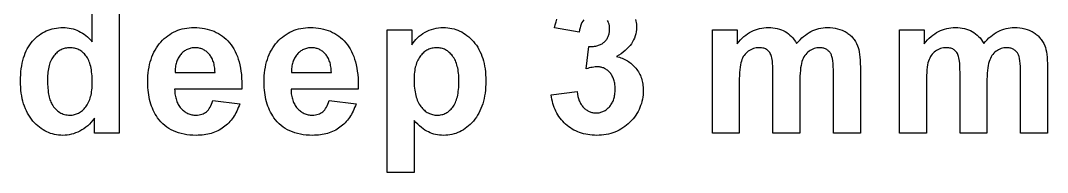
# Model space of a CAD drawing. Header units: metres. Extents: x -269 to 2726, y -36 to 1548.
# Drawn here: x -269.2 to -3.6, y 1008.4 to 1047.6 of the extents above; entities that cross this region are included whole.
import ezdxf

# ---------------------------------------------------------------- set-up
doc = ezdxf.new("R2010")
doc.units = ezdxf.units.M
doc.layers.add('Page1', color=7, linetype='CONTINUOUS')

msp = doc.modelspace()

# ---------------------------------------------------------------- linework, layer by layer
at = {"layer": 'Page1'}
for points in [[(-243.664398, 1018.56781), (-250.041214, 1018.56781), (-250.041214, 1022.43103), (-250.041214, 1022.43103), (-250.45105, 1021.885315), (-250.878937, 1021.375916), (-251.32486, 1020.902832), (-251.788834, 1020.466003), (-252.270859, 1020.065491), (-252.77092, 1019.701294), (-253.289032, 1019.373413), (-253.82518, 1019.081848), (-253.82518, 1019.081848), (-254.370956, 1018.8255), (-254.917938, 1018.603333), (-255.466125, 1018.415344), (-256.015503, 1018.261536), (-256.566101, 1018.141907), (-257.117889, 1018.056458), (-257.670898, 1018.005188), (-258.225098, 1017.988098), (-258.225098, 1017.988098), (-258.783905, 1018.002502), (-259.332611, 1018.045837), (-259.871216, 1018.118103), (-260.399719, 1018.219177), (-260.918121, 1018.349182), (-261.426422, 1018.508118), (-261.924591, 1018.695862), (-262.412689, 1018.912537), (-262.890686, 1019.158142), (-263.358582, 1019.432556), (-263.816376, 1019.735901), (-264.264069, 1020.068176), (-264.70166, 1020.42926), (-265.12915, 1020.819275), (-265.546509, 1021.23822), (-265.953796, 1021.685974), (-265.953796, 1021.685974), (-266.343475, 1022.159668), (-266.707977, 1022.656067), (-267.047363, 1023.175354), (-267.361603, 1023.717407), (-267.650726, 1024.282227), (-267.914673, 1024.869873), (-268.153503, 1025.480347), (-268.367188, 1026.113647), (-268.555725, 1026.769775), (-268.719147, 1027.448608), (-268.857391, 1028.150269), (-268.97052, 1028.874756), (-269.058533, 1029.62207), (-269.121368, 1030.392212), (-269.159088, 1031.185059), (-269.171661, 1032.000732), (-269.171661, 1032.000732), (-269.159485, 1032.834473), (-269.122955, 1033.6427), (-269.062103, 1034.425537), (-268.976898, 1035.183105), (-268.86734, 1035.915161), (-268.733459, 1036.621948), (-268.575226, 1037.303223), (-268.39267, 1037.959229), (-268.18573, 1038.589722), (-267.954468, 1039.194946), (-267.698883, 1039.77478), (-267.418915, 1040.329102), (-267.114624, 1040.858154), (-266.786011, 1041.361816), (-266.433014, 1041.840088), (-266.055695, 1042.292847), (-266.055695, 1042.292847), (-265.65979, 1042.719238), (-265.251038, 1043.118164), (-264.829437, 1043.489624), (-264.394989, 1043.833496), (-263.947693, 1044.14978), (-263.487549, 1044.438721), (-263.014587, 1044.700073), (-262.528748, 1044.933838), (-262.03009, 1045.140137), (-261.518585, 1045.31897), (-260.994232, 1045.470337), (-260.457031, 1045.594116), (-259.906982, 1045.69043), (-259.344116, 1045.759155), (-258.768372, 1045.800415), (-258.17981, 1045.814209), (-258.17981, 1045.814209), (-257.638092, 1045.799805), (-257.105652, 1045.756958), (-256.582428, 1045.685303), (-256.068451, 1045.585205), (-255.56369, 1045.456421), (-255.068176, 1045.29895), (-254.581894, 1045.112915), (-254.104843, 1044.898193), (-253.637039, 1044.654907), (-253.178452, 1044.382935), (-252.729111, 1044.082397), (-252.289001, 1043.753174), (-251.858124, 1043.395386), (-251.436493, 1043.008911), (-251.024094, 1042.593872), (-250.620926, 1042.150269), (-250.620926, 1042.150269), (-250.620926, 1055.089478)], [(-243.664398, 1055.089478), (-243.664398, 1018.56781)], [(-110.143692, 1047.891724), (-110.057236, 1047.499512), (-109.98999, 1047.102051), (-109.941956, 1046.699219), (-109.913139, 1046.291016), (-109.903534, 1045.877563), (-109.903534, 1045.877563), (-109.923859, 1045.293457), (-109.98484, 1044.724365), (-110.086479, 1044.170166), (-110.228767, 1043.630859), (-110.411713, 1043.106689), (-110.635315, 1042.597412), (-110.899574, 1042.103027), (-111.204483, 1041.623779), (-111.550049, 1041.159302), (-111.936264, 1040.709961), (-112.363144, 1040.275513), (-112.830673, 1039.855957), (-113.338852, 1039.451538), (-113.887695, 1039.062012), (-114.477188, 1038.687378), (-115.107338, 1038.327759), (-115.107338, 1038.327759), (-114.717682, 1038.236816), (-114.337906, 1038.132813), (-113.967995, 1038.015747), (-113.607956, 1037.885498), (-113.25779, 1037.742188), (-112.917503, 1037.585693), (-112.587082, 1037.416138), (-112.266525, 1037.233398), (-111.955849, 1037.03772), (-111.655045, 1036.828735), (-111.364113, 1036.606812), (-111.083046, 1036.371704), (-110.811859, 1036.123413), (-110.550537, 1035.862061), (-110.299095, 1035.587646), (-110.057518, 1035.300171), (-110.057518, 1035.300171), (-109.82827, 1035.002197), (-109.613815, 1034.696777), (-109.414154, 1034.383667), (-109.229279, 1034.062988), (-109.059196, 1033.734741), (-108.9039, 1033.398926), (-108.763397, 1033.055542), (-108.63768, 1032.704468), (-108.526756, 1032.345825), (-108.430618, 1031.979614), (-108.349274, 1031.605835), (-108.282722, 1031.224487), (-108.230957, 1030.835449), (-108.193977, 1030.438965), (-108.171799, 1030.03479), (-108.164398, 1029.623047), (-108.164398, 1029.623047), (-108.177834, 1029.025146), (-108.218147, 1028.438354), (-108.285332, 1027.862671), (-108.379387, 1027.298096), (-108.500313, 1026.744751), (-108.648117, 1026.202393), (-108.822792, 1025.671265), (-109.024338, 1025.151245), (-109.252762, 1024.642334), (-109.508057, 1024.144531), (-109.79023, 1023.657898), (-110.099266, 1023.182434), (-110.435181, 1022.718018), (-110.797974, 1022.264771), (-111.18763, 1021.822632), (-111.604164, 1021.391602), (-111.604164, 1021.391602), (-112.040726, 1020.979492), (-112.490463, 1020.593933), (-112.953384, 1020.234924), (-113.429489, 1019.902588), (-113.91877, 1019.596802), (-114.421227, 1019.317566), (-114.936867, 1019.065002), (-115.465691, 1018.838989), (-116.00769, 1018.639526), (-116.562874, 1018.466736), (-117.131233, 1018.320435), (-117.712776, 1018.200806), (-118.307495, 1018.107727), (-118.915398, 1018.04126), (-119.536476, 1018.001404), (-120.170738, 1017.988098), (-120.170738, 1017.988098), (-120.771149, 1017.99939), (-121.358612, 1018.033264), (-121.933121, 1018.089722), (-122.494675, 1018.168823), (-123.043282, 1018.270508), (-123.578941, 1018.394714), (-124.101654, 1018.541565), (-124.611412, 1018.710999), (-125.108223, 1018.903076), (-125.592079, 1019.117676), (-126.062988, 1019.354919), (-126.520943, 1019.614685), (-126.96595, 1019.897095), (-127.39801, 1020.202087), (-127.817116, 1020.529663), (-128.223282, 1020.879822), (-128.223282, 1020.879822), (-128.612473, 1021.24823), (-128.980682, 1021.630554), (-129.327911, 1022.026733), (-129.65416, 1022.436829), (-129.959412, 1022.860779), (-130.243698, 1023.298645), (-130.507004, 1023.750366), (-130.749313, 1024.216064), (-130.970657, 1024.695557), (-131.171005, 1025.188965), (-131.350388, 1025.696167), (-131.508774, 1026.217407), (-131.646179, 1026.752441), (-131.762604, 1027.301392), (-131.858047, 1027.864258), (-131.93251, 1028.44104)], [(-131.93251, 1028.44104), (-125.265846, 1029.29248), (-125.265846, 1029.29248), (-125.17244, 1028.642944), (-125.046196, 1028.032959), (-124.887115, 1027.46228), (-124.695198, 1026.931152), (-124.586929, 1026.680298), (-124.470444, 1026.439331), (-124.345757, 1026.208252), (-124.21286, 1025.986938), (-124.071754, 1025.775635), (-123.92244, 1025.573975), (-123.764915, 1025.382324), (-123.599182, 1025.200439), (-123.599182, 1025.200439), (-123.250664, 1024.868774), (-123.069771, 1024.719482), (-122.884453, 1024.581299), (-122.69471, 1024.454102), (-122.500549, 1024.338013), (-122.301964, 1024.233032), (-122.098953, 1024.139038), (-121.891525, 1024.05603), (-121.679672, 1023.984192), (-121.463394, 1023.923401), (-121.242699, 1023.873657), (-121.01757, 1023.834961), (-120.788025, 1023.807312), (-120.315666, 1023.785217), (-120.315666, 1023.785217), (-120.05896, 1023.791626), (-119.807396, 1023.811035), (-119.560982, 1023.843384), (-119.319717, 1023.888672), (-119.083595, 1023.946838), (-118.852631, 1024.017944), (-118.626808, 1024.102051), (-118.406136, 1024.198975), (-118.190613, 1024.30896), (-117.980232, 1024.431763), (-117.775002, 1024.567627), (-117.574921, 1024.716309), (-117.37999, 1024.87793), (-117.190208, 1025.052612), (-117.005569, 1025.240112), (-116.826088, 1025.440552), (-116.826088, 1025.440552), (-116.654701, 1025.651978), (-116.49437, 1025.872437), (-116.3451, 1026.101807), (-116.206886, 1026.34021), (-116.079735, 1026.587646), (-115.963631, 1026.844116), (-115.858589, 1027.109619), (-115.764603, 1027.384033), (-115.681679, 1027.66748), (-115.609802, 1027.959961), (-115.548988, 1028.261475), (-115.499237, 1028.571899), (-115.460533, 1028.891357), (-115.432892, 1029.219849), (-115.410774, 1029.903809), (-115.410774, 1029.903809), (-115.431442, 1030.55127), (-115.493431, 1031.164063), (-115.539925, 1031.45752), (-115.596748, 1031.74231), (-115.663902, 1032.018555), (-115.741394, 1032.286133), (-115.829216, 1032.545044), (-115.927368, 1032.795288), (-116.035851, 1033.036987), (-116.154663, 1033.27002), (-116.283813, 1033.494385), (-116.423286, 1033.710205), (-116.573097, 1033.917358), (-116.733238, 1034.115845), (-116.733238, 1034.115845), (-116.90081, 1034.303955), (-117.072914, 1034.479858), (-117.249542, 1034.643677), (-117.430702, 1034.79541), (-117.616394, 1034.935059), (-117.80661, 1035.062378), (-118.001358, 1035.177734), (-118.20063, 1035.280884), (-118.404434, 1035.371948), (-118.61277, 1035.450806), (-118.82563, 1035.517578), (-119.043022, 1035.572144), (-119.264946, 1035.614624), (-119.491394, 1035.64502), (-119.722374, 1035.663208), (-119.957878, 1035.669189), (-119.957878, 1035.669189), (-120.278023, 1035.661133), (-120.613449, 1035.636719), (-120.964165, 1035.595947), (-121.330162, 1035.539063), (-121.711449, 1035.46582), (-122.108017, 1035.376221), (-122.519867, 1035.270508), (-122.947006, 1035.148438), (-122.947006, 1035.148438), (-122.235962, 1040.886597), (-122.235962, 1040.886597), (-121.600876, 1040.889282), (-121.004501, 1040.933472), (-120.720825, 1040.971191), (-120.446831, 1041.019165), (-120.182518, 1041.077637), (-119.927872, 1041.146484), (-119.682907, 1041.225708), (-119.447624, 1041.315308), (-119.222015, 1041.415283), (-119.006081, 1041.525635), (-118.799828, 1041.646362), (-118.603249, 1041.777588), (-118.416351, 1041.919067), (-118.239128, 1042.070923), (-118.239128, 1042.070923), (-118.072128, 1042.231323), (-117.915909, 1042.398071), (-117.770454, 1042.571289), (-117.63578, 1042.750977), (-117.511879, 1042.937134), (-117.39875, 1043.129761), (-117.296402, 1043.328857), (-117.204819, 1043.534424), (-117.124016, 1043.746338), (-117.053986, 1043.964844), (-116.994728, 1044.189697), (-116.946243, 1044.421143), (-116.908539, 1044.658936), (-116.881599, 1044.903198), (-116.860054, 1045.411133), (-116.860054, 1045.411133), (-116.875587, 1045.843628), (-116.922188, 1046.253662), (-116.999847, 1046.640991), (-117.108582, 1047.005859), (-117.248375, 1047.348145), (-117.419243, 1047.667847)], [(-123.558456, 1047.797852), (-123.80426, 1047.451172), (-124.021828, 1047.070313), (-124.211159, 1046.655396), (-124.372261, 1046.206421), (-124.505119, 1045.723267), (-124.609749, 1045.206055), (-124.686142, 1044.654785), (-124.686142, 1044.654785), (-131.062958, 1045.696411), (-131.062958, 1045.696411), (-130.891907, 1046.491211), (-130.700348, 1047.244873), (-130.488266, 1047.957642)], [(-219.464401, 1026.973633), (-212.507874, 1026.104004), (-212.507874, 1026.104004), (-212.677994, 1025.615479), (-212.860001, 1025.141724), (-213.053909, 1024.682861), (-213.259689, 1024.238647), (-213.477371, 1023.809265), (-213.706924, 1023.394714), (-213.94838, 1022.994934), (-214.201721, 1022.609924), (-214.466949, 1022.239685), (-214.744064, 1021.884277), (-215.033066, 1021.54364), (-215.333969, 1021.217834), (-215.646744, 1020.906799), (-215.97142, 1020.610535), (-216.307983, 1020.329041), (-216.656433, 1020.062378), (-216.656433, 1020.062378), (-217.016373, 1019.811157), (-217.387436, 1019.576233), (-217.769608, 1019.357422), (-218.162888, 1019.154846), (-218.567276, 1018.968506), (-218.982773, 1018.79834), (-219.409378, 1018.644409), (-219.847107, 1018.506653), (-220.295929, 1018.385132), (-220.755875, 1018.279785), (-221.226913, 1018.190674), (-221.709076, 1018.117737), (-222.202347, 1018.061035), (-222.706726, 1018.020508), (-223.222214, 1017.996216), (-223.748825, 1017.988098), (-223.748825, 1017.988098), (-224.577515, 1018.005798), (-225.37883, 1018.059021), (-226.152756, 1018.147644), (-226.899292, 1018.271729), (-227.618454, 1018.431274), (-228.310211, 1018.626221), (-228.974594, 1018.856689), (-229.611588, 1019.12262), (-230.221207, 1019.42395), (-230.803421, 1019.760742), (-231.358261, 1020.132996), (-231.885712, 1020.54071), (-232.385773, 1020.983887), (-232.858444, 1021.462524), (-233.303741, 1021.976624), (-233.721649, 1022.526123), (-233.721649, 1022.526123), (-234.03096, 1022.98761), (-234.320328, 1023.46405), (-234.589722, 1023.955444), (-234.839172, 1024.46167), (-235.068665, 1024.98291), (-235.278198, 1025.519043), (-235.467789, 1026.07019), (-235.637405, 1026.63623), (-235.787079, 1027.217163), (-235.916794, 1027.812988), (-236.02655, 1028.423828), (-236.116348, 1029.049561), (-236.186188, 1029.690186), (-236.236084, 1030.345825), (-236.266022, 1031.016357), (-236.276001, 1031.701904), (-236.276001, 1031.701904), (-236.262756, 1032.5177), (-236.223068, 1033.311279), (-236.156891, 1034.082275), (-236.06427, 1034.830933), (-235.94516, 1035.557251), (-235.799606, 1036.260986), (-235.627563, 1036.942383), (-235.429077, 1037.60144), (-235.204117, 1038.238037), (-234.952682, 1038.852173), (-234.674789, 1039.44397), (-234.370422, 1040.013306), (-234.039597, 1040.560181), (-233.682297, 1041.084717), (-233.298538, 1041.586792), (-232.888306, 1042.066406), (-232.888306, 1042.066406), (-232.45787, 1042.520264), (-232.013443, 1042.944824), (-231.555038, 1043.340088), (-231.082657, 1043.706055), (-230.596313, 1044.042725), (-230.095978, 1044.35022), (-229.58168, 1044.628418), (-229.053391, 1044.877197), (-228.511139, 1045.096802), (-227.95491, 1045.287109), (-227.384689, 1045.448242), (-226.800507, 1045.579956), (-226.202347, 1045.682373), (-225.59021, 1045.755615), (-224.964096, 1045.799561), (-224.324005, 1045.814209), (-224.324005, 1045.814209), (-223.606125, 1045.798828), (-222.907455, 1045.75293), (-222.227982, 1045.67627), (-221.567688, 1045.569092), (-220.926605, 1045.431152), (-220.304703, 1045.262573), (-219.702011, 1045.063477), (-219.1185, 1044.833618), (-218.554184, 1044.573242), (-218.009079, 1044.282104), (-217.483154, 1043.960327), (-216.976425, 1043.608032), (-216.488907, 1043.224976), (-216.020569, 1042.811279), (-215.571426, 1042.367065), (-215.141479, 1041.89209), (-215.141479, 1041.89209), (-214.734863, 1041.385498), (-214.355667, 1040.846313), (-214.003922, 1040.274536), (-213.679611, 1039.670044), (-213.382736, 1039.032959), (-213.113312, 1038.363281), (-212.871323, 1037.661011), (-212.656769, 1036.926025), (-212.46965, 1036.158447), (-212.309982, 1035.358276), (-212.17775, 1034.525513), (-212.072952, 1033.660034), (-211.995605, 1032.762085), (-211.945679, 1031.831299), (-211.923203, 1030.868042), (-211.928162, 1029.872192), (-211.928162, 1029.872192), (-229.319473, 1029.872192), (-229.319473, 1029.872192), (-229.304581, 1029.483032), (-229.278, 1029.104858), (-229.239761, 1028.737671), (-229.189835, 1028.381348), (-229.128235, 1028.036133), (-229.054947, 1027.701782), (-228.970001, 1027.378296), (-228.873367, 1027.065918), (-228.76506, 1026.764404), (-228.645081, 1026.473755), (-228.513412, 1026.194214), (-228.370087, 1025.925537), (-228.215073, 1025.667847), (-228.048386, 1025.421143), (-227.870026, 1025.185303), (-227.679977, 1024.960449), (-227.679977, 1024.960449), (-227.481094, 1024.747925), (-227.276199, 1024.549194), (-227.065277, 1024.364014), (-226.848343, 1024.192627), (-226.625397, 1024.035034), (-226.396439, 1023.890991), (-226.161453, 1023.760742), (-225.920471, 1023.644226), (-225.673462, 1023.541382), (-225.420441, 1023.452271), (-225.161407, 1023.376892), (-224.896347, 1023.315186), (-224.62529, 1023.267151), (-224.348206, 1023.23291), (-224.065109, 1023.212341), (-223.776001, 1023.205505), (-223.776001, 1023.205505), (-223.386459, 1023.219421), (-223.012726, 1023.26123), (-222.654755, 1023.330933), (-222.312561, 1023.428528), (-221.98616, 1023.554016), (-221.675537, 1023.707336), (-221.380692, 1023.88855), (-221.101624, 1024.097656), (-221.101624, 1024.097656), (-220.838776, 1024.337769), (-220.592545, 1024.612061), (-220.362946, 1024.920288), (-220.149979, 1025.262817), (-219.953644, 1025.639282), (-219.773926, 1026.049927), (-219.610855, 1026.494751), (-219.464401, 1026.973633)], [(-189.380341, 1026.973633), (-182.423813, 1026.104004), (-182.423813, 1026.104004), (-182.593933, 1025.615479), (-182.775955, 1025.141724), (-182.969849, 1024.682861), (-183.175629, 1024.238647), (-183.393311, 1023.809265), (-183.622864, 1023.394714), (-183.864319, 1022.994934), (-184.117661, 1022.609924), (-184.382889, 1022.239685), (-184.660004, 1021.884277), (-184.94902, 1021.54364), (-185.249908, 1021.217834), (-185.562683, 1020.906799), (-185.88736, 1020.610535), (-186.223923, 1020.329041), (-186.572372, 1020.062378), (-186.572372, 1020.062378), (-186.932312, 1019.811157), (-187.303375, 1019.576233), (-187.685547, 1019.357422), (-188.078827, 1019.154846), (-188.483215, 1018.968506), (-188.898712, 1018.79834), (-189.325317, 1018.644409), (-189.763046, 1018.506653), (-190.211868, 1018.385132), (-190.671814, 1018.279785), (-191.142868, 1018.190674), (-191.625015, 1018.117737), (-192.118286, 1018.061035), (-192.622665, 1018.020508), (-193.138168, 1017.996216), (-193.664764, 1017.988098), (-193.664764, 1017.988098), (-194.493454, 1018.005798), (-195.294769, 1018.059021), (-196.068695, 1018.147644), (-196.815231, 1018.271729), (-197.534393, 1018.431274), (-198.226166, 1018.626221), (-198.890533, 1018.856689), (-199.527527, 1019.12262), (-200.137146, 1019.42395), (-200.71936, 1019.760742), (-201.2742, 1020.132996), (-201.801651, 1020.54071), (-202.301712, 1020.983887), (-202.774399, 1021.462524), (-203.219681, 1021.976624), (-203.637589, 1022.526123), (-203.637589, 1022.526123), (-203.946899, 1022.98761), (-204.236267, 1023.46405), (-204.505661, 1023.955444), (-204.755112, 1024.46167), (-204.984604, 1024.98291), (-205.194138, 1025.519043), (-205.383728, 1026.07019), (-205.553345, 1026.63623), (-205.703018, 1027.217163), (-205.832733, 1027.812988), (-205.94249, 1028.423828), (-206.032288, 1029.049561), (-206.102142, 1029.690186), (-206.152023, 1030.345825), (-206.181961, 1031.016357), (-206.19194, 1031.701904), (-206.19194, 1031.701904), (-206.178696, 1032.5177), (-206.139008, 1033.311279), (-206.072845, 1034.082275), (-205.980209, 1034.830933), (-205.861115, 1035.557251), (-205.715546, 1036.260986), (-205.543518, 1036.942383), (-205.345016, 1037.60144), (-205.120056, 1038.238037), (-204.868622, 1038.852173), (-204.590729, 1039.44397), (-204.286362, 1040.013306), (-203.955536, 1040.560181), (-203.598236, 1041.084717), (-203.214478, 1041.586792), (-202.80426, 1042.066406), (-202.80426, 1042.066406), (-202.37381, 1042.520264), (-201.929382, 1042.944824), (-201.470978, 1043.340088), (-200.998611, 1043.706055), (-200.512253, 1044.042725), (-200.011917, 1044.35022), (-199.49762, 1044.628418), (-198.96933, 1044.877197), (-198.427078, 1045.096802), (-197.87085, 1045.287109), (-197.300629, 1045.448242), (-196.716446, 1045.579956), (-196.118286, 1045.682373), (-195.506149, 1045.755615), (-194.880035, 1045.799561), (-194.239944, 1045.814209), (-194.239944, 1045.814209), (-193.522079, 1045.798828), (-192.823395, 1045.75293), (-192.143921, 1045.67627), (-191.483627, 1045.569092), (-190.842545, 1045.431152), (-190.220642, 1045.262573), (-189.61795, 1045.063477), (-189.034439, 1044.833618), (-188.470139, 1044.573242), (-187.925018, 1044.282104), (-187.399094, 1043.960327), (-186.89238, 1043.608032), (-186.404846, 1043.224976), (-185.936508, 1042.811279), (-185.487366, 1042.367065), (-185.057419, 1041.89209), (-185.057419, 1041.89209), (-184.650803, 1041.385498), (-184.271606, 1040.846313), (-183.919861, 1040.274536), (-183.595551, 1039.670044), (-183.298691, 1039.032959), (-183.029251, 1038.363281), (-182.787262, 1037.661011), (-182.572708, 1036.926025), (-182.385605, 1036.158447), (-182.225922, 1035.358276), (-182.093689, 1034.525513), (-181.988892, 1033.660034), (-181.911545, 1032.762085), (-181.861618, 1031.831299), (-181.839142, 1030.868042), (-181.844116, 1029.872192), (-181.844116, 1029.872192), (-199.235413, 1029.872192), (-199.235413, 1029.872192), (-199.22052, 1029.483032), (-199.193939, 1029.104858), (-199.155701, 1028.737671), (-199.105774, 1028.381348), (-199.044174, 1028.036133), (-198.970886, 1027.701782), (-198.885941, 1027.378296), (-198.789307, 1027.065918), (-198.681, 1026.764404), (-198.56102, 1026.473755), (-198.429367, 1026.194214), (-198.286026, 1025.925537), (-198.131012, 1025.667847), (-197.964325, 1025.421143), (-197.785965, 1025.185303), (-197.595917, 1024.960449), (-197.595917, 1024.960449), (-197.397034, 1024.747925), (-197.192139, 1024.549194), (-196.981216, 1024.364014), (-196.764282, 1024.192627), (-196.541336, 1024.035034), (-196.312378, 1023.890991), (-196.077408, 1023.760742), (-195.836411, 1023.644226), (-195.589401, 1023.541382), (-195.33638, 1023.452271), (-195.077347, 1023.376892), (-194.812302, 1023.315186), (-194.541229, 1023.267151), (-194.264145, 1023.23291), (-193.981049, 1023.212341), (-193.69194, 1023.205505), (-193.69194, 1023.205505), (-193.302414, 1023.219421), (-192.928665, 1023.26123), (-192.570694, 1023.330933), (-192.2285, 1023.428528), (-191.9021, 1023.554016), (-191.591476, 1023.707336), (-191.296631, 1023.88855), (-191.017563, 1024.097656), (-191.017563, 1024.097656), (-190.754715, 1024.337769), (-190.508484, 1024.612061), (-190.278885, 1024.920288), (-190.065918, 1025.262817), (-189.869583, 1025.639282), (-189.689865, 1026.049927), (-189.526794, 1026.494751), (-189.380341, 1026.973633)], [(-174.368744, 1045.234497), (-167.991943, 1045.234497), (-167.991943, 1041.371216), (-167.991943, 1041.371216), (-167.663239, 1041.85437), (-167.306641, 1042.314087), (-166.92218, 1042.750488), (-166.509827, 1043.163574), (-166.069595, 1043.553345), (-165.601486, 1043.919678), (-165.105484, 1044.262695), (-164.581604, 1044.582275), (-164.581604, 1044.582275), (-164.036499, 1044.870972), (-163.476822, 1045.121216), (-162.902557, 1045.333008), (-162.313721, 1045.506226), (-161.710297, 1045.640991), (-161.092316, 1045.737183), (-160.459732, 1045.794922), (-159.812592, 1045.814209), (-159.812592, 1045.814209), (-159.246216, 1045.799927), (-158.690674, 1045.757324), (-158.14595, 1045.686401), (-157.612061, 1045.587036), (-157.089005, 1045.459229), (-156.576767, 1045.303101), (-156.075363, 1045.11853), (-155.584778, 1044.905518), (-155.105026, 1044.664185), (-154.636093, 1044.394409), (-154.177994, 1044.096313), (-153.730728, 1043.769775), (-153.294281, 1043.414795), (-152.868668, 1043.031494), (-152.453873, 1042.619751), (-152.049911, 1042.179688), (-152.049911, 1042.179688), (-151.663818, 1041.714233), (-151.302628, 1041.226318), (-150.966354, 1040.716187), (-150.654984, 1040.183594), (-150.368515, 1039.628784), (-150.106979, 1039.051636), (-149.870331, 1038.452026), (-149.6586, 1037.830078), (-149.471786, 1037.185913), (-149.309875, 1036.519287), (-149.172867, 1035.830444), (-149.060776, 1035.119141), (-148.973587, 1034.385498), (-148.911316, 1033.629517), (-148.873962, 1032.851196), (-148.861496, 1032.050537), (-148.861496, 1032.050537), (-148.873978, 1031.228882), (-148.911423, 1030.430298), (-148.973831, 1029.654907), (-149.061203, 1028.902832), (-149.173538, 1028.173828), (-149.310822, 1027.468018), (-149.473083, 1026.785522), (-149.660309, 1026.126099), (-149.872482, 1025.489868), (-150.109619, 1024.876953), (-150.371735, 1024.287109), (-150.658798, 1023.72052), (-150.970825, 1023.177063), (-151.307831, 1022.65686), (-151.669785, 1022.159851), (-152.056702, 1021.685974), (-152.056702, 1021.685974), (-152.461365, 1021.23822), (-152.876556, 1020.819275), (-153.302277, 1020.42926), (-153.73851, 1020.068176), (-154.185272, 1019.735901), (-154.642578, 1019.432556), (-155.110397, 1019.158142), (-155.588745, 1018.912537), (-156.077621, 1018.695862), (-156.577011, 1018.508118), (-157.086945, 1018.349182), (-157.607391, 1018.219177), (-158.138382, 1018.118103), (-158.679886, 1018.045837), (-159.231918, 1018.002502), (-159.794479, 1017.988098), (-159.794479, 1017.988098), (-160.329285, 1018.001648), (-160.851288, 1018.042297), (-161.360474, 1018.110046), (-161.856857, 1018.204895), (-162.340439, 1018.326904), (-162.811203, 1018.475952), (-163.269165, 1018.6521), (-163.71431, 1018.855408), (-163.71431, 1018.855408), (-164.155991, 1019.091492), (-164.603546, 1019.36615), (-165.056976, 1019.679443), (-165.516281, 1020.03125), (-165.981461, 1020.421631), (-166.452499, 1020.850525), (-166.929428, 1021.318054), (-167.412231, 1021.824158), (-167.412231, 1021.824158), (-167.412231, 1008.422852), (-174.368744, 1008.422852), (-174.368744, 1008.422852), (-174.368744, 1045.234497)], [(-90.278893, 1045.234497), (-83.902084, 1045.234497), (-83.902084, 1041.642944), (-83.902084, 1041.642944), (-83.472427, 1042.148071), (-83.032654, 1042.620605), (-82.582764, 1043.060547), (-82.122757, 1043.467896), (-81.652626, 1043.842651), (-81.172379, 1044.184814), (-80.682007, 1044.494385), (-80.181519, 1044.771362), (-79.670914, 1045.015747), (-79.150185, 1045.227539), (-78.619339, 1045.40686), (-78.078369, 1045.553467), (-77.527283, 1045.66748), (-76.96608, 1045.749023), (-76.39476, 1045.797852), (-75.813316, 1045.814209), (-75.813316, 1045.814209), (-75.200874, 1045.798218), (-74.609024, 1045.750488), (-74.037773, 1045.670898), (-73.487114, 1045.559448), (-72.957047, 1045.416138), (-72.447571, 1045.240967), (-71.958687, 1045.033936), (-71.490395, 1044.795166), (-71.490395, 1044.795166), (-71.042702, 1044.524048), (-70.615593, 1044.220215), (-70.209084, 1043.883789), (-69.823166, 1043.514526), (-69.45784, 1043.112671), (-69.113106, 1042.678101), (-68.788963, 1042.210815), (-68.485413, 1041.710938), (-68.485413, 1041.710938), (-68.052116, 1042.210815), (-67.610474, 1042.678101), (-67.160477, 1043.112671), (-66.702126, 1043.514526), (-66.235428, 1043.883789), (-65.760384, 1044.220215), (-65.276985, 1044.524048), (-64.785233, 1044.795166), (-64.785233, 1044.795166), (-64.285065, 1045.033936), (-63.776402, 1045.240967), (-63.259247, 1045.416138), (-62.733604, 1045.559448), (-62.199467, 1045.670898), (-61.656837, 1045.750488), (-61.105717, 1045.798218), (-60.546104, 1045.814209), (-60.546104, 1045.814209), (-59.843155, 1045.795532), (-59.167736, 1045.739746), (-58.51984, 1045.646729), (-57.899479, 1045.516357), (-57.306641, 1045.348877), (-56.741329, 1045.144165), (-56.203548, 1044.902222), (-55.944981, 1044.767334), (-55.693295, 1044.623047), (-55.693295, 1044.623047), (-55.448986, 1044.469849), (-55.212551, 1044.307739), (-54.983986, 1044.137085), (-54.763298, 1043.95752), (-54.55048, 1043.769409), (-54.345531, 1043.572388), (-54.14846, 1043.366699), (-53.959259, 1043.152222), (-53.777931, 1042.929077), (-53.604477, 1042.697144), (-53.438896, 1042.456543), (-53.281185, 1042.207153), (-52.989384, 1041.682129), (-52.729073, 1041.122192), (-52.729073, 1041.122192), (-52.56242, 1040.662354), (-52.417988, 1040.136841), (-52.295776, 1039.54541), (-52.195786, 1038.888184), (-52.118015, 1038.165161), (-52.062466, 1037.376343), (-52.029133, 1036.521729), (-52.018024, 1035.601318), (-52.018024, 1035.601318), (-52.018024, 1018.56781), (-58.974545, 1018.56781), (-58.974545, 1033.921021), (-58.974545, 1033.921021), (-58.985584, 1034.875488), (-59.018703, 1035.741455), (-59.073898, 1036.518921), (-59.151176, 1037.208008), (-59.25053, 1037.808594), (-59.371964, 1038.320679), (-59.44096, 1038.543579), (-59.515476, 1038.744385), (-59.595512, 1038.922974), (-59.681068, 1039.07959), (-59.681068, 1039.07959), (-59.803368, 1039.263306), (-59.933628, 1039.435181), (-60.07185, 1039.595215), (-60.218033, 1039.743408), (-60.372181, 1039.879639), (-60.534286, 1040.00415), (-60.704353, 1040.116699), (-60.882381, 1040.217529), (-61.068371, 1040.306396), (-61.262321, 1040.383423), (-61.46423, 1040.448608), (-61.674103, 1040.501953), (-61.891937, 1040.543457), (-62.117733, 1040.57312), (-62.351486, 1040.59082), (-62.593204, 1040.596802), (-62.593204, 1040.596802), (-62.949402, 1040.58252), (-63.300152, 1040.539917), (-63.645451, 1040.46875), (-63.985302, 1040.369141), (-64.319702, 1040.241211), (-64.648659, 1040.084717), (-64.97216, 1039.89978), (-65.290215, 1039.686401), (-65.290215, 1039.686401), (-65.594574, 1039.445679), (-65.876999, 1039.178345), (-66.137489, 1038.884644), (-66.376038, 1038.564453), (-66.592651, 1038.217773), (-66.787331, 1037.844604), (-66.960068, 1037.444946), (-67.11087, 1037.018921), (-67.11087, 1037.018921), (-67.241959, 1036.547729), (-67.355576, 1036.012939), (-67.451706, 1035.414307), (-67.530365, 1034.752075), (-67.591545, 1034.026245), (-67.635239, 1033.236572), (-67.661461, 1032.383301), (-67.670197, 1031.466309), (-67.670197, 1031.466309), (-67.670197, 1018.56781), (-74.626717, 1018.56781), (-74.626717, 1033.286987), (-74.626717, 1033.286987), (-74.632378, 1034.223999), (-74.649361, 1035.073975), (-74.677673, 1035.836914), (-74.7173, 1036.512817), (-74.76825, 1037.101563), (-74.830521, 1037.603394), (-74.904121, 1038.018188), (-74.989037, 1038.345825), (-74.989037, 1038.345825), (-75.085808, 1038.620972), (-75.194962, 1038.878052), (-75.316505, 1039.116943), (-75.450432, 1039.337769), (-75.596733, 1039.540405), (-75.755424, 1039.724976), (-75.926506, 1039.891357), (-76.109962, 1040.039673), (-76.109962, 1040.039673), (-76.308067, 1040.170288), (-76.523087, 1040.283447), (-76.75502, 1040.37915), (-77.003868, 1040.45752), (-77.26963, 1040.518433), (-77.552299, 1040.562012), (-77.851891, 1040.588135), (-78.168388, 1040.596802), (-78.168388, 1040.596802), (-78.555222, 1040.583008), (-78.932228, 1040.541504), (-79.299393, 1040.47229), (-79.656723, 1040.375488), (-80.004219, 1040.250977), (-80.341873, 1040.098755), (-80.669693, 1039.918945), (-80.987679, 1039.711426), (-80.987679, 1039.711426), (-81.289635, 1039.477783), (-81.569374, 1039.219727), (-81.826889, 1038.937134), (-82.06218, 1038.630127), (-82.275253, 1038.298584), (-82.46611, 1037.942505), (-82.634743, 1037.562012), (-82.781158, 1037.156982), (-82.781158, 1037.156982), (-82.908005, 1036.705444), (-83.017937, 1036.185181), (-83.110962, 1035.596069), (-83.187065, 1034.938354), (-83.246262, 1034.211914), (-83.288544, 1033.416748), (-83.313911, 1032.552856), (-83.322372, 1031.620361), (-83.322372, 1031.620361), (-83.322372, 1018.56781), (-90.278893, 1018.56781), (-90.278893, 1018.56781), (-90.278893, 1045.234497)], [(-41.896286, 1045.234497), (-35.519474, 1045.234497), (-35.519474, 1041.642944), (-35.519474, 1041.642944), (-35.089821, 1042.148071), (-34.650047, 1042.620605), (-34.200157, 1043.060547), (-33.740147, 1043.467896), (-33.270016, 1043.842651), (-32.789768, 1044.184814), (-32.2994, 1044.494385), (-31.79891, 1044.771362), (-31.288303, 1045.015747), (-30.767576, 1045.227539), (-30.236729, 1045.40686), (-29.695763, 1045.553467), (-29.144678, 1045.66748), (-28.583473, 1045.749023), (-28.012148, 1045.797852), (-27.430704, 1045.814209), (-27.430704, 1045.814209), (-26.818266, 1045.798218), (-26.226419, 1045.750488), (-25.655165, 1045.670898), (-25.104504, 1045.559448), (-24.574436, 1045.416138), (-24.06496, 1045.240967), (-23.576078, 1045.033936), (-23.107788, 1044.795166), (-23.107788, 1044.795166), (-22.660091, 1044.524048), (-22.232986, 1044.220215), (-21.826473, 1043.883789), (-21.440556, 1043.514526), (-21.075228, 1043.112671), (-20.730495, 1042.678101), (-20.406355, 1042.210815), (-20.102806, 1041.710938), (-20.102806, 1041.710938), (-19.66951, 1042.210815), (-19.227863, 1042.678101), (-18.777864, 1043.112671), (-18.319517, 1043.514526), (-17.852819, 1043.883789), (-17.377771, 1044.220215), (-16.894373, 1044.524048), (-16.402624, 1044.795166), (-16.402624, 1044.795166), (-15.902455, 1045.033936), (-15.393793, 1045.240967), (-14.876639, 1045.416138), (-14.350994, 1045.559448), (-13.816857, 1045.670898), (-13.274228, 1045.750488), (-12.723107, 1045.798218), (-12.163494, 1045.814209), (-12.163494, 1045.814209), (-11.460546, 1045.795532), (-10.785126, 1045.739746), (-10.137234, 1045.646729), (-9.516869, 1045.516357), (-8.924031, 1045.348877), (-8.358722, 1045.144165), (-7.82094, 1044.902222), (-7.562372, 1044.767334), (-7.310687, 1044.623047), (-7.310687, 1044.623047), (-7.066378, 1044.469849), (-6.829942, 1044.307739), (-6.601378, 1044.137085), (-6.380688, 1043.95752), (-6.16787, 1043.769409), (-5.962924, 1043.572388), (-5.765851, 1043.366699), (-5.576651, 1043.152222), (-5.395324, 1042.929077), (-5.221869, 1042.697144), (-5.056286, 1042.456543), (-4.898577, 1042.207153), (-4.606776, 1041.682129), (-4.346466, 1041.122192), (-4.346466, 1041.122192), (-4.179813, 1040.662354), (-4.035381, 1040.136841), (-3.913169, 1039.54541), (-3.813177, 1038.888184), (-3.735406, 1038.165161), (-3.679855, 1037.376343), (-3.646525, 1036.521729), (-3.635415, 1035.601318), (-3.635415, 1035.601318), (-3.635415, 1018.56781), (-10.591936, 1018.56781), (-10.591936, 1033.921021), (-10.591936, 1033.921021), (-10.602976, 1034.875488), (-10.636094, 1035.741455), (-10.691291, 1036.518921), (-10.768567, 1037.208008), (-10.867922, 1037.808594), (-10.989355, 1038.320679), (-11.058352, 1038.543579), (-11.132867, 1038.744385), (-11.212903, 1038.922974), (-11.298458, 1039.07959), (-11.298458, 1039.07959), (-11.420758, 1039.263306), (-11.55102, 1039.435181), (-11.689242, 1039.595215), (-11.835426, 1039.743408), (-11.989571, 1039.879639), (-12.151676, 1040.00415), (-12.321743, 1040.116699), (-12.499771, 1040.217529), (-12.68576, 1040.306396), (-12.879711, 1040.383423), (-13.081622, 1040.448608), (-13.291494, 1040.501953), (-13.509329, 1040.543457), (-13.735123, 1040.57312), (-13.968879, 1040.59082), (-14.210596, 1040.596802), (-14.210596, 1040.596802), (-14.566793, 1040.58252), (-14.917542, 1040.539917), (-15.262842, 1040.46875), (-15.602693, 1040.369141), (-15.937095, 1040.241211), (-16.266048, 1040.084717), (-16.589552, 1039.89978), (-16.907606, 1039.686401), (-16.907606, 1039.686401), (-17.211969, 1039.445679), (-17.494394, 1039.178345), (-17.754881, 1038.884644), (-17.993431, 1038.564453), (-18.210043, 1038.217773), (-18.40472, 1037.844604), (-18.577457, 1037.444946), (-18.728258, 1037.018921), (-18.728258, 1037.018921), (-18.859352, 1036.547729), (-18.972965, 1036.012939), (-19.069101, 1035.414307), (-19.147757, 1034.752075), (-19.208933, 1034.026245), (-19.25263, 1033.236572), (-19.278849, 1032.383301), (-19.287588, 1031.466309), (-19.287588, 1031.466309), (-19.287588, 1018.56781), (-26.24411, 1018.56781), (-26.24411, 1033.286987), (-26.24411, 1033.286987), (-26.249771, 1034.223999), (-26.266756, 1035.073975), (-26.295061, 1035.836914), (-26.33469, 1036.512817), (-26.385641, 1037.101563), (-26.447914, 1037.603394), (-26.521511, 1038.018188), (-26.60643, 1038.345825), (-26.60643, 1038.345825), (-26.703201, 1038.620972), (-26.812357, 1038.878052), (-26.933895, 1039.116943), (-27.06782, 1039.337769), (-27.214127, 1039.540405), (-27.372818, 1039.724976), (-27.543894, 1039.891357), (-27.727352, 1040.039673), (-27.727352, 1040.039673), (-27.925461, 1040.170288), (-28.140482, 1040.283447), (-28.372416, 1040.37915), (-28.621262, 1040.45752), (-28.88702, 1040.518433), (-29.169693, 1040.562012), (-29.469278, 1040.588135), (-29.785776, 1040.596802), (-29.785776, 1040.596802), (-30.172617, 1040.583008), (-30.549618, 1040.541504), (-30.916784, 1040.47229), (-31.274115, 1040.375488), (-31.621609, 1040.250977), (-31.959265, 1040.098755), (-32.287086, 1039.918945), (-32.605072, 1039.711426), (-32.605072, 1039.711426), (-32.907028, 1039.477783), (-33.186764, 1039.219727), (-33.444279, 1038.937134), (-33.679573, 1038.630127), (-33.892647, 1038.298584), (-34.0835, 1037.942505), (-34.252136, 1037.562012), (-34.398548, 1037.156982), (-34.398548, 1037.156982), (-34.525394, 1036.705444), (-34.63533, 1036.185181), (-34.728352, 1035.596069), (-34.804459, 1034.938354), (-34.863655, 1034.211914), (-34.905937, 1033.416748), (-34.931305, 1032.552856), (-34.939762, 1031.620361), (-34.939762, 1031.620361), (-34.939762, 1018.56781), (-41.896286, 1018.56781), (-41.896286, 1018.56781), (-41.896286, 1045.234497)], [(-262.215118, 1032.403809), (-262.197021, 1031.343628), (-262.14267, 1030.359253), (-262.052094, 1029.45105), (-261.993195, 1029.025391), (-261.925262, 1028.618774), (-261.848267, 1028.231079), (-261.762238, 1027.862427), (-261.667114, 1027.512817), (-261.562958, 1027.182251), (-261.449738, 1026.870605), (-261.327454, 1026.578003), (-261.196106, 1026.304321), (-261.055695, 1026.049683), (-261.055695, 1026.049683), (-260.841034, 1025.705322), (-260.615906, 1025.383057), (-260.380341, 1025.08313), (-260.134338, 1024.805298), (-259.877899, 1024.549805), (-259.611023, 1024.316528), (-259.33371, 1024.105347), (-259.045959, 1023.916504), (-258.747772, 1023.749878), (-258.439148, 1023.605469), (-258.120087, 1023.483215), (-257.790588, 1023.38324), (-257.450653, 1023.305481), (-257.100281, 1023.249939), (-256.739471, 1023.216614), (-256.368195, 1023.205505), (-256.368195, 1023.205505), (-256.072083, 1023.213806), (-255.781525, 1023.23877), (-255.496536, 1023.280396), (-255.217133, 1023.338684), (-254.943298, 1023.413574), (-254.675034, 1023.505127), (-254.412354, 1023.613342), (-254.155228, 1023.73822), (-253.903687, 1023.8797), (-253.657715, 1024.037842), (-253.417313, 1024.212646), (-253.182495, 1024.404053), (-252.953232, 1024.612183), (-252.729553, 1024.836914), (-252.511444, 1025.078369), (-252.298904, 1025.336426), (-252.298904, 1025.336426), (-252.095718, 1025.610962), (-251.90564, 1025.901978), (-251.728653, 1026.209595), (-251.564789, 1026.533569), (-251.414032, 1026.874023), (-251.276382, 1027.230957), (-251.151855, 1027.60437), (-251.040421, 1027.994263), (-250.942093, 1028.400635), (-250.856888, 1028.823486), (-250.78479, 1029.262817), (-250.7258, 1029.718628), (-250.679916, 1030.190796), (-250.647141, 1030.679565), (-250.627472, 1031.184692), (-250.620926, 1031.706421), (-250.620926, 1031.706421), (-250.627289, 1032.287109), (-250.646362, 1032.847046), (-250.678162, 1033.386475), (-250.722687, 1033.905029), (-250.779922, 1034.403076), (-250.849884, 1034.880371), (-250.932571, 1035.336914), (-251.027969, 1035.772827), (-251.136078, 1036.18811), (-251.256927, 1036.582642), (-251.390488, 1036.956543), (-251.536774, 1037.309692), (-251.69577, 1037.642212), (-251.867493, 1037.954102), (-252.051926, 1038.245239), (-252.2491, 1038.515747), (-252.2491, 1038.515747), (-252.456177, 1038.7677), (-252.670395, 1039.003418), (-252.891739, 1039.2229), (-253.120209, 1039.426147), (-253.35582, 1039.613159), (-253.598557, 1039.783813), (-253.848419, 1039.938354), (-254.105408, 1040.076538), (-254.369537, 1040.198486), (-254.640793, 1040.304077), (-254.919174, 1040.393555), (-255.204681, 1040.466675), (-255.497314, 1040.52356), (-255.797089, 1040.564209), (-256.104004, 1040.588623), (-256.41803, 1040.596802), (-256.41803, 1040.596802), (-256.723419, 1040.588745), (-257.022522, 1040.564697), (-257.315369, 1040.524536), (-257.601929, 1040.468384), (-257.882202, 1040.39624), (-258.156189, 1040.307983), (-258.42392, 1040.203613), (-258.685333, 1040.083252), (-258.940491, 1039.946899), (-259.189362, 1039.794434), (-259.431976, 1039.625977), (-259.668274, 1039.441406), (-259.898315, 1039.240845), (-260.12207, 1039.024292), (-260.339539, 1038.791626), (-260.55072, 1038.542847), (-260.55072, 1038.542847), (-260.752258, 1038.278198), (-260.940826, 1037.997681), (-261.116364, 1037.701294), (-261.2789, 1037.389038), (-261.428436, 1037.060791), (-261.564972, 1036.716797), (-261.688507, 1036.356934), (-261.799011, 1035.981201), (-261.896545, 1035.5896), (-261.981079, 1035.182007), (-262.052582, 1034.758667), (-262.111115, 1034.319458), (-262.156616, 1033.86438), (-262.189117, 1033.393433), (-262.208618, 1032.906616), (-262.215118, 1032.403809)], [(-218.884689, 1034.219971), (-218.899231, 1034.604736), (-218.924713, 1034.977783), (-218.961136, 1035.339111), (-219.00853, 1035.688721), (-219.066864, 1036.026733), (-219.136154, 1036.352905), (-219.2164, 1036.667358), (-219.307587, 1036.970215), (-219.409729, 1037.26123), (-219.522812, 1037.540649), (-219.646866, 1037.80835), (-219.78186, 1038.064209), (-219.927795, 1038.308472), (-220.084702, 1038.541016), (-220.252548, 1038.761841), (-220.431335, 1038.970825), (-220.431335, 1038.970825), (-220.618103, 1039.167725), (-220.80983, 1039.351929), (-221.006531, 1039.523438), (-221.208206, 1039.682251), (-221.414841, 1039.828247), (-221.626465, 1039.96167), (-221.843048, 1040.082275), (-222.064606, 1040.190308), (-222.291138, 1040.285522), (-222.522629, 1040.368164), (-222.759109, 1040.437988), (-223.000549, 1040.495117), (-223.246964, 1040.539673), (-223.498352, 1040.571411), (-223.7547, 1040.590454), (-224.016037, 1040.596802), (-224.016037, 1040.596802), (-224.294907, 1040.590088), (-224.567642, 1040.569946), (-224.834274, 1040.536377), (-225.094772, 1040.489502), (-225.349167, 1040.429199), (-225.597427, 1040.355347), (-225.839569, 1040.268188), (-226.075592, 1040.167603), (-226.305481, 1040.053711), (-226.529266, 1039.92627), (-226.746918, 1039.785522), (-226.95845, 1039.631226), (-227.163864, 1039.463623), (-227.363159, 1039.282593), (-227.556335, 1039.088135), (-227.743393, 1038.880249), (-227.743393, 1038.880249), (-227.922073, 1038.660889), (-228.089005, 1038.432007), (-228.244186, 1038.193481), (-228.387634, 1037.945313), (-228.519333, 1037.687622), (-228.639282, 1037.420288), (-228.747482, 1037.143433), (-228.843933, 1036.856934), (-228.928635, 1036.560913), (-229.001587, 1036.255249), (-229.062805, 1035.940063), (-229.112274, 1035.615234), (-229.149994, 1035.280762), (-229.175964, 1034.936768), (-229.190186, 1034.58313), (-229.192657, 1034.219971), (-229.192657, 1034.219971), (-218.884689, 1034.219971)], [(-188.800629, 1034.219971), (-188.81517, 1034.604736), (-188.840652, 1034.977783), (-188.87709, 1035.339111), (-188.924469, 1035.688721), (-188.982803, 1036.026733), (-189.052094, 1036.352905), (-189.132339, 1036.667358), (-189.223526, 1036.970215), (-189.325668, 1037.26123), (-189.438766, 1037.540649), (-189.562805, 1037.80835), (-189.6978, 1038.064209), (-189.843735, 1038.308472), (-190.000641, 1038.541016), (-190.168488, 1038.761841), (-190.347275, 1038.970825), (-190.347275, 1038.970825), (-190.534042, 1039.167725), (-190.725769, 1039.351929), (-190.92247, 1039.523438), (-191.124146, 1039.682251), (-191.33078, 1039.828247), (-191.542404, 1039.96167), (-191.758987, 1040.082275), (-191.980545, 1040.190308), (-192.207077, 1040.285522), (-192.438568, 1040.368164), (-192.675049, 1040.437988), (-192.916489, 1040.495117), (-193.162903, 1040.539673), (-193.414291, 1040.571411), (-193.670639, 1040.590454), (-193.931976, 1040.596802), (-193.931976, 1040.596802), (-194.210846, 1040.590088), (-194.483582, 1040.569946), (-194.750214, 1040.536377), (-195.010727, 1040.489502), (-195.265106, 1040.429199), (-195.513367, 1040.355347), (-195.755508, 1040.268188), (-195.991531, 1040.167603), (-196.22142, 1040.053711), (-196.445206, 1039.92627), (-196.662857, 1039.785522), (-196.874405, 1039.631226), (-197.079819, 1039.463623), (-197.279099, 1039.282593), (-197.472275, 1039.088135), (-197.659332, 1038.880249), (-197.659332, 1038.880249), (-197.838013, 1038.660889), (-198.004944, 1038.432007), (-198.160141, 1038.193481), (-198.303574, 1037.945313), (-198.435272, 1037.687622), (-198.555222, 1037.420288), (-198.663422, 1037.143433), (-198.759872, 1036.856934), (-198.844574, 1036.560913), (-198.917542, 1036.255249), (-198.978745, 1035.940063), (-199.028214, 1035.615234), (-199.065933, 1035.280762), (-199.091904, 1034.936768), (-199.106125, 1034.58313), (-199.108597, 1034.219971), (-199.108597, 1034.219971), (-188.800629, 1034.219971)], [(-167.412231, 1032.358521), (-167.405411, 1031.782715), (-167.384979, 1031.226074), (-167.350922, 1030.688477), (-167.303253, 1030.170044), (-167.241943, 1029.670776), (-167.167023, 1029.190552), (-167.078476, 1028.729492), (-166.976318, 1028.287598), (-166.860519, 1027.864746), (-166.73111, 1027.46106), (-166.588074, 1027.076538), (-166.431412, 1026.71106), (-166.261139, 1026.364746), (-166.07724, 1026.037598), (-165.879715, 1025.729492), (-165.668564, 1025.440552), (-165.668564, 1025.440552), (-165.447632, 1025.169922), (-165.220764, 1024.916748), (-164.987946, 1024.680908), (-164.749176, 1024.462646), (-164.504471, 1024.261841), (-164.25383, 1024.078491), (-163.997223, 1023.912659), (-163.734695, 1023.764221), (-163.466202, 1023.633301), (-163.191772, 1023.519775), (-162.911407, 1023.423767), (-162.625092, 1023.345154), (-162.332825, 1023.284058), (-162.034622, 1023.240417), (-161.730469, 1023.214233), (-161.42038, 1023.205505), (-161.42038, 1023.205505), (-161.122375, 1023.213501), (-160.830719, 1023.237549), (-160.545425, 1023.27771), (-160.266479, 1023.333862), (-159.993881, 1023.406067), (-159.727631, 1023.494324), (-159.467743, 1023.598633), (-159.214203, 1023.718933), (-158.96701, 1023.855347), (-158.726166, 1024.007813), (-158.491669, 1024.17627), (-158.263535, 1024.36084), (-158.041748, 1024.561401), (-157.826309, 1024.777954), (-157.617218, 1025.01062), (-157.41449, 1025.259399), (-157.41449, 1025.259399), (-157.221161, 1025.526367), (-157.040314, 1025.813843), (-156.871948, 1026.121826), (-156.716034, 1026.450317), (-156.572601, 1026.799316), (-156.44165, 1027.168823), (-156.323151, 1027.558838), (-156.217133, 1027.96936), (-156.123596, 1028.400391), (-156.042526, 1028.851929), (-155.973923, 1029.323975), (-155.917801, 1029.816528), (-155.874146, 1030.32959), (-155.842972, 1030.863159), (-155.824265, 1031.417114), (-155.818024, 1031.991699), (-155.818024, 1031.991699), (-155.824448, 1032.529175), (-155.84375, 1033.049072), (-155.8759, 1033.551392), (-155.920914, 1034.036133), (-155.97879, 1034.503174), (-156.04953, 1034.952759), (-156.133133, 1035.384644), (-156.229599, 1035.798828), (-156.338913, 1036.195557), (-156.461105, 1036.574707), (-156.596146, 1036.936157), (-156.744064, 1037.280029), (-156.904831, 1037.606323), (-157.078461, 1037.914917), (-157.264954, 1038.206055), (-157.46431, 1038.479492), (-157.46431, 1038.479492), (-157.673172, 1038.73584), (-157.888153, 1038.975708), (-158.109299, 1039.198975), (-158.336563, 1039.405762), (-158.569977, 1039.596069), (-158.809525, 1039.769653), (-159.055206, 1039.92688), (-159.307037, 1040.067505), (-159.565002, 1040.191528), (-159.829117, 1040.299072), (-160.09935, 1040.390015), (-160.375732, 1040.464478), (-160.658264, 1040.522339), (-160.94693, 1040.563721), (-161.24173, 1040.588501), (-161.542664, 1040.596802), (-161.542664, 1040.596802), (-161.855209, 1040.588623), (-162.161087, 1040.564331), (-162.460251, 1040.523682), (-162.752747, 1040.466797), (-163.038559, 1040.393799), (-163.317673, 1040.304443), (-163.590103, 1040.198853), (-163.855835, 1040.077026), (-164.114899, 1039.939087), (-164.367264, 1039.78479), (-164.612946, 1039.614258), (-164.851929, 1039.42749), (-165.084244, 1039.224487), (-165.30986, 1039.005249), (-165.528793, 1038.769653), (-165.741028, 1038.517944), (-165.741028, 1038.517944), (-165.943405, 1038.250366), (-166.132721, 1037.967041), (-166.308975, 1037.668091), (-166.472183, 1037.353516), (-166.62233, 1037.023193), (-166.759415, 1036.677368), (-166.883453, 1036.315918), (-166.994431, 1035.938721), (-167.092346, 1035.545898), (-167.177216, 1035.137573), (-167.249023, 1034.713501), (-167.30777, 1034.273804), (-167.35347, 1033.818359), (-167.386108, 1033.347412), (-167.405701, 1032.86084), (-167.412231, 1032.358521)]]:
    msp.add_lwpolyline(points, dxfattribs=at)

doc.saveas('drawing.dxf')
